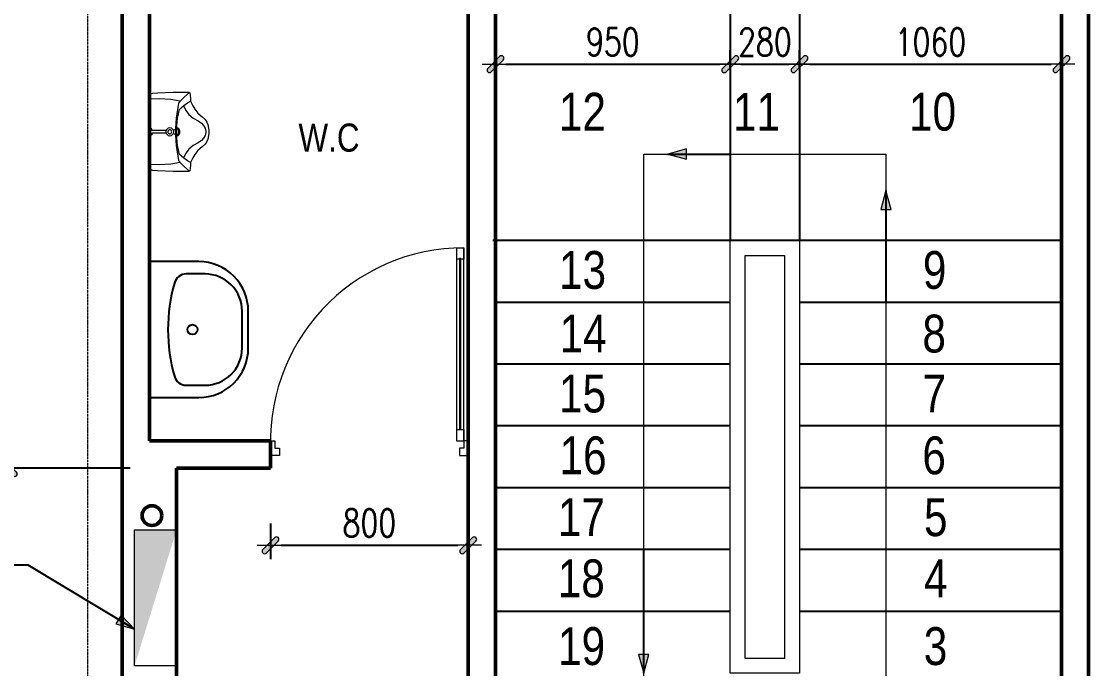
# Model space of a CAD drawing. Extents: x -165145 to 691808, y -202842 to 311040.
# Drawn here: x 30931 to 35249, y 104701 to 107320 of the extents above; entities that cross this region are included whole.
import ezdxf

# ---------------------------------------------------------------- set-up
doc = ezdxf.new("R2010")
doc.units = 0
doc.header["$LTSCALE"] = 10
doc.header["$MEASUREMENT"] = 0
doc.linetypes.add('TIM', pattern=[26.01, 10, -3, 0.01, -3, 10])
doc.layers.get('Defpoints').update_dxf_attribs({"color": 5, "linetype": 'CONTINUOUS'})
doc.layers.add('AM_Funitur', color=35, linetype='CONTINUOUS')
for name, color, linetype, lineweight in [('ARROWS', 1, 'CONTINUOUS', 0), ('DIM', 8, 'CONTINUOUS', 13), ('DOOR', 8, 'CONTINUOUS', 9), ('netchia', 2, 'CONTINUOUS', 20), ('NOI THAT', 35, 'CONTINUOUS', 9), ('TEXT', 4, 'CONTINUOUS', 20), ('THAY', 147, 'CONTINUOUS', 25), ('TRUC', 251, 'TIM', 5), ('wall', 7, 'CONTINUOUS', 50)]:
    doc.layers.add(name, color=color, linetype=linetype, lineweight=lineweight)
doc.styles.add('ROMANS', font='romans', dxfattribs={"width": 0.75, "bigfont": 'vns'})
doc.styles.add('VNCC-Arial', font='arial.ttf', dxfattribs={"width": 0.8})
doc.dimstyles.new('fit0.75', dxfattribs={"dimscale": 0.5625, "dimtxt": 200, "dimasz": 75, "dimexe": 100, "dimexo": 400, "dimgap": 0.03, "dimtad": 0, "dimdec": 0, "dimdsep": 46, "dimtxsty": 'ROMANS', "dimblk": 'alex', "dimcen": 150, "dimclrd": 8, "dimclre": 8, "dimclrt": 7, "dimaunit": 1, "dimadec": 0, "dimazin": 0, "dimtfac": 0.072, "dimtdec": 0, "dimtix": 1, "dimtmove": 2, "dimatfit": 3, "dimldrblk": 'a-01', "dimfxl": 100, "dimtvp": 0.8, "dimtolj": 1, "dimarcsym": 0})

# ---------------------------------------------------------------- blocks, each defined once
blk = doc.blocks.new('tieu nam mb')
at = {"layer": 'NOI THAT'}
for p, q in [((-195.1, -16.5), (-190.6, 0)), ((-190.6, 0), (0, 0)), ((-167, -49.7), (-165.7, 0)), ((-15, -11.9), (-21.7, 0)), ((0, 0), (190.6, 0)), ((15, -11.9), (21.7, 0)), ((167, -49.7), (165.7, 0)), ((190.6, 0), (195.1, -16.5)), ((-200, -120.6), (-197.6, -41.4)), ((-197.6, -41.4), (-195.1, -16.5)), ((-163.8, -107.8), (-167, -49.7)), ((-7.2, -11.9), (-15, -11.9)), ((-7.2, -84.5), (-7.2, -11.9)), ((7.2, -11.9), (15, -11.9)), ((7.2, -84.5), (7.2, -11.9)), ((163.8, -107.8), (167, -49.7)), ((195.1, -16.5), (197.6, -41.4)), ((197.6, -41.4), (200, -120.6)), ((-155.1, -156.3), (-163.8, -107.8)), ((155.1, -156.3), (163.8, -107.8)), ((-200, -199.1), (-200, -120.6)), ((-144.6, -146.8), (-165, -165.3)), ((-69.2, -134.6), (-144.6, -146.8)), ((-133.7, -174.9), (-122.2, -160.8)), ((-122.2, -160.8), (-113.9, -152.5)), ((-113.9, -152.5), (-69.2, -142.9)), ((-16.2, -132.7), (-69.2, -134.6)), ((-69.2, -142.9), (-32.1, -139.1)), ((-32.1, -139.1), (0, -139.1)), ((0, -132.7), (-16.2, -132.7)), ((-7.8, -121.9), (-12.7, -132.7)), ((16.2, -132.7), (0, -132.7)), ((0, -139.1), (32.1, -139.1)), ((7.8, -121.9), (12.7, -132.7)), ((69.2, -134.6), (16.2, -132.7)), ((32.1, -139.1), (69.2, -142.9)), ((144.6, -146.8), (69.2, -134.6)), ((69.2, -142.9), (113.9, -152.5)), ((113.9, -152.5), (122.2, -160.8)), ((122.2, -160.8), (133.7, -174.9)), ((165, -165.3), (144.6, -146.8)), ((200, -120.6), (200, -199.1)), ((-197.6, -205), (-200, -199.1)), ((-165, -165.3), (-198.8, -202)), ((-170.6, -208.6), (-197.6, -205)), ((-154.6, -208.2), (-170.6, -208.6)), ((-154.6, -208.2), (-147.1, -193.4)), ((-132, -219.2), (-154.6, -208.2)), ((-147.1, -193.4), (-133.7, -174.9)), ((-106.9, -185.7), (-131.5, -172.1)), ((-88.4, -199.8), (-106.9, -185.7)), ((-69.2, -220.8), (-88.4, -199.8)), ((88.4, -199.8), (69.2, -220.8)), ((106.9, -185.7), (88.4, -199.8)), ((131.5, -172.1), (106.9, -185.7)), ((154.6, -208.2), (132, -219.2)), ((133.7, -174.9), (147.1, -193.4)), ((147.1, -193.4), (154.6, -208.2)), ((170.6, -208.6), (154.6, -208.2)), ((198.8, -202), (165, -165.3)), ((197.6, -205), (170.6, -208.6)), ((200, -199.1), (197.6, -205)), ((-114.6, -230.2), (-132, -219.2)), ((-94.8, -244.9), (-114.6, -230.2)), ((-76.4, -266.5), (-94.8, -244.9)), ((-63.1, -281.6), (-76.4, -266.5)), ((-55.1, -246.4), (-69.2, -220.8)), ((-43.6, -263), (-55.1, -246.4)), ((-32.1, -273.2), (-43.6, -263)), ((43.6, -263), (32.1, -273.2)), ((55.1, -246.4), (43.6, -263)), ((69.2, -220.8), (55.1, -246.4)), ((76.4, -266.5), (63.1, -281.6)), ((94.8, -244.9), (76.4, -266.5)), ((114.6, -230.2), (94.8, -244.9)), ((132, -219.2), (114.6, -230.2)), ((-49.3, -291.3), (-63.1, -281.6)), ((-37.3, -296.2), (-49.3, -291.3)), ((-18.7, -298.7), (-37.3, -296.2)), ((-18.1, -282.8), (-32.1, -273.2)), ((-7.2, -300), (-18.7, -298.7)), ((-3.4, -286), (-18.1, -282.8)), ((0, -300), (-7.2, -300)), ((0, -286), (-3.4, -286)), ((3.4, -286), (0, -286)), ((7.2, -300), (0, -300)), ((18.1, -282.8), (3.4, -286)), ((18.7, -298.7), (7.2, -300)), ((32.1, -273.2), (18.1, -282.8)), ((37.3, -296.2), (18.7, -298.7)), ((49.3, -291.3), (37.3, -296.2)), ((63.1, -281.6), (49.3, -291.3))]:
    blk.add_line(p, q, dxfattribs=at)
for centre, radius, start, end in [((0, -103.3), 20.1, 90, 270), ((0, -103.3), 10.1, 90, 270), ((0, -103.3), 20.1, 270, 90), ((0, -103.3), 10.1, 270, 90), ((0, -132.7), 21.8, 197.0327, 270), ((0, -132.7), 16.8, 202.3398, 270), ((0, -132.7), 21.8, 270, 342.9673), ((0, -132.7), 16.8, 270, 337.6602)]:
    blk.add_arc(centre, radius, start, end, dxfattribs=at)
blk = doc.blocks.new('a-01')
at = {"layer": 'ARROWS'}
blk.add_hatch(color=256, dxfattribs=at).paths.add_polyline_path([(-1.8, 0.49), (-1.8, -0.49), (0, 0)])
at = {"layer": 'netchia'}
blk.add_lwpolyline([(-1.8, 0.49), (-1.8, -0.49), (0, 0), (0, 0)], close=True, dxfattribs=at)
blk = doc.blocks.new('alex')
at = {"layer": 'ARROWS'}
h = blk.add_hatch(color=1, dxfattribs=at)
edge = h.paths.add_edge_path()
edge.add_line((0.4, 0.74), (-0.74, -0.4))
edge.add_ellipse((-0.57, -0.57), major_axis=(0.17, 0.17), ratio=1, start_angle=90, end_angle=270)
edge.add_line((-0.4, -0.74), (0.74, 0.4))
edge.add_ellipse((0.57, 0.57), major_axis=(0.17, 0.17), ratio=1, start_angle=270, end_angle=450)
blk.add_lwpolyline([(0.4, 0.74), (-0.74, -0.4, 1), (-0.4, -0.74), (0.74, 0.4, 1)], format="xyb", close=True, dxfattribs=at)
at = {"layer": 'netchia', "color": 2}
for p, q in [((0, -1.27), (0, 1.27)), ((1.27, 0), (-1.27, 0))]:
    blk.add_line(p, q, dxfattribs=at)
blk = doc.blocks.new('*D1932')
at = {"layer": 'Defpoints', "color": 0, "ltscale": 0.05, "transparency": 16777216}
for p in [(34414.1, 108512.8), (36296.7, 103612.8), (36673.4, 103612.8)]:
    blk.add_point(p, dxfattribs=at)
at = {"layer": 'DIM', "color": 8, "lineweight": -2, "ltscale": 0.05, "transparency": 16777216}
for p, q in [((34639.1, 108512.8), (36729.7, 108512.8)), ((36673.4, 108470.6), (36673.4, 103655)), ((36521.7, 103612.8), (36729.7, 103612.8))]:
    blk.add_line(p, q, dxfattribs=at)
at = {"layer": 'DIM', "color": 8, "lineweight": -2, "ltscale": 0.05, "transparency": 16777216, "xscale": 42.1875, "yscale": 42.1875, "zscale": 42.1875}
for p, rotation in [((36673.4, 108512.8), 90), ((36673.4, 103612.8), 270)]:
    blk.add_blockref('alex', p, dxfattribs=dict(at, rotation=rotation))
at = {"layer": 'DIM', "color": 7, "ltscale": 0.05, "transparency": 16777216, "insert": (36583.4, 106062.8), "char_height": 112.5, "attachment_point": 5, "rotation": 90, "style": 'ROMANS'}
blk.add_mtext('\\A1;4900', dxfattribs=at)
blk = doc.blocks.new('*D1935')
at = {"layer": 'Defpoints', "color": 0, "ltscale": 0.05, "transparency": 16777216}
for p in [(31431.1, 108512.8), (30880.8, 105512.8), (31596.5, 105512.8)]:
    blk.add_point(p, dxfattribs=at)
at = {"layer": 'DIM', "color": 8, "lineweight": -2, "ltscale": 0.05, "transparency": 16777216}
for p, q in [((31206.1, 108512.8), (30824.5, 108512.8)), ((30880.8, 108470.6), (30880.8, 105555)), ((31371.5, 105512.8), (30824.5, 105512.8))]:
    blk.add_line(p, q, dxfattribs=at)
at = {"layer": 'DIM', "color": 8, "lineweight": -2, "ltscale": 0.05, "transparency": 16777216, "xscale": 42.1875, "yscale": 42.1875, "zscale": 42.1875}
for p, rotation in [((30880.8, 108512.8), 90), ((30880.8, 105512.8), 270)]:
    blk.add_blockref('alex', p, dxfattribs=dict(at, rotation=rotation))
at = {"layer": 'DIM', "color": 7, "ltscale": 0.05, "transparency": 16777216, "insert": (30790.8, 107012.8), "char_height": 112.5, "attachment_point": 5, "rotation": 90, "style": 'ROMANS'}
blk.add_mtext('\\A1;3000', dxfattribs=at)
blk = doc.blocks.new('*D1844')
at = {"layer": 'Defpoints', "color": 0, "transparency": 16777216}
for p in [(31939.5, 105512.8), (32739.5, 105512.8), (32739.5, 105200.2)]:
    blk.add_point(p, dxfattribs=at)
at = {"layer": 'DIM', "color": 8, "lineweight": -2, "transparency": 16777216}
for p, q in [((31939.5, 105287.8), (31939.5, 105143.9)), ((32739.5, 105287.8), (32739.5, 105143.9)), ((31981.7, 105200.2), (32697.3, 105200.2))]:
    blk.add_line(p, q, dxfattribs=at)
at = {"layer": 'DIM', "color": 8, "lineweight": -2, "transparency": 16777216, "xscale": 42.1875, "yscale": 42.1875, "zscale": 42.1875, "rotation": 180}
blk.add_blockref('alex', (31939.5, 105200.2), dxfattribs=at)
at = {"layer": 'DIM', "color": 8, "lineweight": -2, "transparency": 16777216, "xscale": 42.1875, "yscale": 42.1875, "zscale": 42.1875}
blk.add_blockref('alex', (32739.5, 105200.2), dxfattribs=at)
at = {"layer": 'DIM', "color": 7, "transparency": 16777216, "insert": (32339.5, 105290.2), "char_height": 112.5, "attachment_point": 5, "style": 'ROMANS'}
blk.add_mtext('\\A1;800', dxfattribs=at)
blk = doc.blocks.new('*D1867')
at = {"layer": 'Defpoints', "color": 0, "transparency": 16777216}
for p in [(33799.5, 107146.4), (32849.5, 106992.9), (33799.5, 106907.8)]:
    blk.add_point(p, dxfattribs=at)
at = {"layer": 'DIM', "color": 8, "lineweight": -2, "transparency": 16777216}
for p, q in [((32849.5, 107217.9), (32849.5, 107202.6)), ((33799.5, 107132.8), (33799.5, 107202.6)), ((32891.7, 107146.4), (33757.3, 107146.4))]:
    blk.add_line(p, q, dxfattribs=at)
at = {"layer": 'DIM', "color": 8, "lineweight": -2, "transparency": 16777216, "xscale": 42.1875, "yscale": 42.1875, "zscale": 42.1875, "rotation": 180}
blk.add_blockref('alex', (32849.5, 107146.4), dxfattribs=at)
at = {"layer": 'DIM', "color": 8, "lineweight": -2, "transparency": 16777216, "xscale": 42.1875, "yscale": 42.1875, "zscale": 42.1875}
blk.add_blockref('alex', (33799.5, 107146.4), dxfattribs=at)
at = {"layer": 'DIM', "color": 7, "transparency": 16777216, "insert": (33324.5, 107236.4), "char_height": 112.5, "attachment_point": 5, "style": 'ROMANS'}
blk.add_mtext('\\A1;950', dxfattribs=at)
blk = doc.blocks.new('*D1868')
at = {"layer": 'Defpoints', "color": 0, "transparency": 16777216}
for p in [(34079.5, 107146.4), (33799.5, 106907.8), (34079.5, 106907.8)]:
    blk.add_point(p, dxfattribs=at)
at = {"layer": 'DIM', "color": 8, "lineweight": -2, "transparency": 16777216}
for p, q in [((33799.5, 107132.8), (33799.5, 107202.6)), ((34079.5, 107132.8), (34079.5, 107202.6)), ((33841.7, 107146.4), (34037.3, 107146.4))]:
    blk.add_line(p, q, dxfattribs=at)
at = {"layer": 'DIM', "color": 8, "lineweight": -2, "transparency": 16777216, "xscale": 42.1875, "yscale": 42.1875, "zscale": 42.1875, "rotation": 180}
blk.add_blockref('alex', (33799.5, 107146.4), dxfattribs=at)
at = {"layer": 'DIM', "color": 8, "lineweight": -2, "transparency": 16777216, "xscale": 42.1875, "yscale": 42.1875, "zscale": 42.1875}
blk.add_blockref('alex', (34079.5, 107146.4), dxfattribs=at)
at = {"layer": 'DIM', "color": 7, "transparency": 16777216, "insert": (33939.5, 107236.4), "char_height": 112.5, "attachment_point": 5, "style": 'ROMANS'}
blk.add_mtext('\\A1;280', dxfattribs=at)
blk = doc.blocks.new('*D1869')
at = {"layer": 'Defpoints', "color": 0, "transparency": 16777216}
for p in [(35139.5, 107146.4), (34079.5, 107004.4), (35139.5, 107004.4)]:
    blk.add_point(p, dxfattribs=at)
at = {"layer": 'DIM', "color": 8, "lineweight": -2, "transparency": 16777216}
for p, q in [((34079.5, 107229.4), (34079.5, 107202.6)), ((35139.5, 107229.4), (35139.5, 107202.6)), ((34121.7, 107146.4), (35097.3, 107146.4))]:
    blk.add_line(p, q, dxfattribs=at)
at = {"layer": 'DIM', "color": 8, "lineweight": -2, "transparency": 16777216, "xscale": 42.1875, "yscale": 42.1875, "zscale": 42.1875, "rotation": 180}
blk.add_blockref('alex', (34079.5, 107146.4), dxfattribs=at)
at = {"layer": 'DIM', "color": 8, "lineweight": -2, "transparency": 16777216, "xscale": 42.1875, "yscale": 42.1875, "zscale": 42.1875}
blk.add_blockref('alex', (35139.5, 107146.4), dxfattribs=at)
at = {"layer": 'DIM', "color": 7, "transparency": 16777216, "insert": (34609.5, 107236.4), "char_height": 112.5, "attachment_point": 5, "style": 'ROMANS'}
blk.add_mtext('\\A1;1060', dxfattribs=at)
blk = doc.blocks.new('lt - kt')
at = {"layer": 'TRUC', "ltscale": 0.05}
for p, q in [((-4050, 8582.3), (-4050, -1850.2)), ((-2400, 8582.3), (-2400, -1850.2))]:
    blk.add_line(p, q, dxfattribs=at)

msp = doc.modelspace()

# ---------------------------------------------------------------- hatches: boundary and pattern name
at = {"layer": 'DIM', "ltscale": 0.05}
h = msp.add_hatch(dxfattribs=at)
h.set_pattern_fill('AR-CONC', color=256, style=0)
h.set_pattern_definition([(310, (-984702.513, -40029.009), (7.172601826, 0.62752135), [0.75, -8.25]), (5, (-984702.513, -40029.009), (-1.387513336, -7.521921337), [0.6, -6.6]), (259.5486, (-984701.9156, -40028.9565), (5.785093817, -6.89439542), [0.6374019, -7.01142112]), (313.8158, (-984702.513, -40031.009), (10.67241049, 1.65519014), [1.125, -12.375]), (263.3644, (-984701.624, -40030.871), (9.34662706, -9.74117871), [0.95610288, -10.51713]), (8.8158, (-984702.513, -40031.009), (9.34661945, -9.74118601), [0.9, -9.9]), (339, (-984701.513, -40030.509), (5.96907052, 4.026188907), [0.75, -8.25]), (34, (-984701.513, -40030.509), (2.43315332, -7.25150045), [0.6, -6.6]), (288.5486, (-984701.016, -40030.173), (8.402226286, -3.225304967), [0.6374019, -7.01142112]), (322.5, (-984702.5133, -40029.0088), (0.121598553, -3.328938538), [0, -6.52, 0, -6.7, 0, -6.625]), (352.5, (-984702.5133, -40029.0088), (2.630695374, -3.944117119), [0, -3.82, 0, -6.37, 0, -2.525]), (32.5, (-984704.7433, -40029.0088), (5.338224362, 0.225548717), [0, -2.5, 0, -7.8, 0, -10.35]), (42.5, (-984705.7433, -40029.009), (5.831861693, -1.001049823), [0, -3.25, 0, -5.18, 0, -7.35])])
h.paths.add_polyline_path([(31389.48053, 104712.76721), (31389.48053, 105262.76721), (31559.48053, 105262.76721)])

# ---------------------------------------------------------------- linework, layer by layer
at = {"layer": 'AM_Funitur'}
for points in [[(31849.48053, 106147.76721, 0.4142135624), (31649.48053, 106347.76721), (31449.48053, 106347.76721), (31449.48053, 105797.76721), (31649.48053, 105797.76721, 0.4142135624), (31849.48053, 105997.76721)], [(31824.48053, 106147.76721, 0.4142135624), (31674.48053, 106297.76721), (31598.48132, 106297.76721, 0.3364473284), (31550.32754, 106261.22875, 0.1371474213), (31550.32754, 105884.30567, 0.3364473284), (31598.48132, 105847.76721), (31674.48053, 105847.76721, 0.4142135624), (31824.48053, 105997.76721)]]:
    msp.add_lwpolyline(points, format="xyb", close=True, dxfattribs=at)
msp.add_circle((31623.74585, 106072.76721), 20, dxfattribs=at)
at = {"layer": 'DIM'}
for points in [[(33449.48053, 106782.77181), (34429.48053, 106782.77181), (34429.48053, 104332.77181), (33449.48053, 104332.77181)], [(33799.48053, 106432.77181), (34079.48053, 106432.77181), (34079.48053, 104682.77181), (33799.48053, 104682.77181)], [(33859.48053, 106372.77181), (34019.48053, 106372.77181), (34019.48053, 104742.77181), (33859.48053, 104742.77181)]]:
    msp.add_lwpolyline(points, close=True, dxfattribs=at)
at = {"layer": 'DIM', "ltscale": 0.05}
msp.add_lwpolyline([(31389.48053, 105262.76721), (31559.48053, 105262.76721), (31559.48053, 104712.76721), (31389.48053, 104712.76721)], close=True, dxfattribs=at)
at = {"layer": 'DIM'}
msp.add_arc((32721.48094, 105621.76855), 782.00042, 89.99813921, 184.32703517, dxfattribs=at)
at = {"layer": 'DOOR'}
for p, q in [((32692.58605, 105622.76721), (32692.61186, 106403.81272)), ((32721.48053, 105622.76721), (32721.50634, 106403.81272))]:
    msp.add_line(p, q, dxfattribs=at)
for points in [[(32721.50634, 106357.58156), (32692.61186, 106357.58156), (32692.61186, 106403.81272), (32721.50634, 106403.81272)], [(32704.16965, 106359.70747), (32704.14384, 105668.99838), (32709.92273, 105668.99838), (32709.94855, 106359.70747)], [(32721.48094, 105621.76855), (32692.58646, 105621.76855), (32692.58646, 105667.99971), (32721.48094, 105667.99971)], [(31975.48053, 105562.76721), (31939.48053, 105562.76721), (31939.48053, 105622.76721), (31957.48053, 105622.76721), (31957.48053, 105592.76721), (31975.48053, 105592.76721)], [(32703.48053, 105562.76721), (32739.48053, 105562.76721), (32739.48053, 105622.76721), (32721.48053, 105622.76721), (32721.48053, 105592.76721), (32703.48053, 105592.76721)]]:
    msp.add_lwpolyline(points, close=True, dxfattribs=at)
at = {"layer": 'THAY', "ltscale": 0.05}
for p, q in [((34079.48053, 107382.77181), (34079.48053, 106432.77181)), ((35139.48053, 106432.77181), (32839.48053, 106432.77181)), ((33799.48053, 106182.77181), (32849.48053, 106182.77181)), ((35139.48053, 106182.77181), (34079.48053, 106182.77181)), ((33799.48053, 105932.77181), (32849.48053, 105932.77181)), ((35139.48053, 105932.77181), (34079.48053, 105932.77181)), ((33799.48053, 105682.77181), (32849.48053, 105682.77181)), ((35139.48053, 105682.77181), (34079.48053, 105682.77181)), ((33799.48053, 105432.77181), (32849.48053, 105432.77181)), ((35139.48053, 105432.77181), (34079.48053, 105432.77181)), ((33799.48053, 105182.77181), (32849.48053, 105182.77181)), ((35139.48053, 105182.77181), (34079.48053, 105182.77181)), ((33799.48053, 104932.77181), (32849.48053, 104932.77181)), ((35139.48053, 104932.77181), (34079.48053, 104932.77181))]:
    msp.add_line(p, q, dxfattribs=at)
msp.add_lwpolyline([(33799.48053, 107382.77181), (33799.48053, 106432.77181)], dxfattribs=at)
at = {"layer": 'wall', "ltscale": 0.05}
for p, q in [((35139.48053, 108512.76817), (35139.48053, 101512.77864)), ((35249.48053, 108512.76817), (35249.48053, 101512.77864)), ((31339.48062, 103612.76721), (31339.48053, 108402.76966)), ((31449.48053, 105622.76721), (31449.48053, 108402.76965)), ((31939.48053, 105622.76721), (31449.48053, 105622.76721)), ((32739.48053, 105622.76721), (32739.48053, 105622.76721)), ((31939.48053, 105512.76721), (31559.48053, 105512.76721)), ((31559.48062, 103612.76721), (31559.48053, 105512.76721)), ((32739.48053, 105512.76721), (32739.48053, 105512.76721))]:
    msp.add_line(p, q, dxfattribs=at)
for points in [[(32739.48053, 107602.77181), (32739.48053, 104642.76958)], [(32849.48053, 107382.77181), (32849.48053, 104642.76958)], [(31939.48053, 105622.76721), (31939.48053, 105512.76721)], [(32739.48053, 105622.76721), (32739.48053, 105512.76721)]]:
    msp.add_lwpolyline(points, dxfattribs=at)
msp.add_circle((31459.72148, 105320.1975), 40, dxfattribs=at)

# ---------------------------------------------------------------- block references
at = {"layer": 'DIM', "xscale": 0.7992125984251968, "yscale": 0.7992125984251968, "zscale": 0.7992125984251968, "rotation": 90}
msp.add_blockref('tieu nam mb', (31449.48053, 106872.76721), dxfattribs=at)
at = {"layer": 'TEXT'}
msp.add_blockref('lt - kt', (35249.48053, 101512.77864), dxfattribs=at)

# ---------------------------------------------------------------- texts
at = {"layer": 'TEXT', "style": 'VNCC-Arial', "width": 0.8}
for s, height, p in [('12', 153.09, (33106.24027, 106877.6938)), ('11', 153.09, (33810.74027, 106877.1938)), ('10', 153.09, (34522.82694, 106877.6938)), (' W.C', 113.90625, (32017.08563, 106792.43392)), ('13', 153.09, (33106.7524, 106237.45704)), ('9', 153.09, (34578.7484, 106237.45704)), ('14', 153.09, (33109.20011, 105980.14209)), ('8', 153.09, (34576.92726, 105980.14209)), ('15', 153.09, (33106.7524, 105737.45704)), ('7', 153.09, (34577.5997, 105737.45704)), ('16', 153.09, (33108.89285, 105487.45704)), ('6', 153.09, (34576.71238, 105487.45704)), ('17', 153.09, (33102.18703, 105237.25047)), ('5', 153.09, (34583.31378, 105237.25047)), ('18', 153.09, (33101.66489, 104989.86115)), ('4', 153.09, (34583.52263, 104989.86115)), ('19', 153.09, (33102.81359, 104715.7777)), ('3', 153.09, (34582.37394, 104715.7777))]:
    msp.add_text(s, height=height, dxfattribs=at).set_placement(p)

# ---------------------------------------------------------------- dimensions: what is measured, and where the dimension line sits
at = {"layer": 'DIM', "ltscale": 0.05}
for base, p1, p2, picture, middle in [((30880.79077, 105512.76659), (31431.0848, 108512.76897), (31596.48053, 105512.76659), '*D1935', (30790.79077, 107012.76778)), ((36673.40495, 103612.76958), (34414.10348, 108512.76958), (36296.69815, 103612.76958), '*D1932', (36583.40495, 106062.76958))]:
    dim = msp.add_linear_dim(base=base, p1=p1, p2=p2, angle=90, dimstyle='fit0.75', dxfattribs=at)
    dim.commit()
    dim.dimension.update_dxf_attribs({"geometry": picture, "text_midpoint": middle})
at = {"layer": 'DIM'}
for base, p1, p2, picture, middle in [((33799.48053, 107146.35487), (32849.48053, 106992.85487), (33799.48053, 106907.77181), '*D1867', (33324.48053, 107236.35487)), ((34079.48053, 107146.35487), (33799.48053, 106907.77181), (34079.48053, 106907.77181), '*D1868', (33939.48053, 107236.35487)), ((35139.48053, 107146.35487), (34079.48053, 107004.35487), (35139.48053, 107004.35487), '*D1869', (34609.48053, 107236.35487)), ((32739.48053, 105200.17323), (31939.48053, 105512.76721), (32739.48053, 105512.76721), '*D1844', (32339.48053, 105290.17323))]:
    dim = msp.add_linear_dim(base=base, p1=p1, p2=p2, dimstyle='fit0.75', dxfattribs=at)
    dim.commit()
    dim.dimension.update_dxf_attribs({"geometry": picture, "text_midpoint": middle})

# ---------------------------------------------------------------- leaders
for points in [[(33546.90495, 106782.77181), (33799.48053, 106782.77181)], [(34429.48053, 106634.85487), (34429.48053, 106182.77181)]]:
    msp.add_leader(points, dimstyle='fit0.75', override={"dimgap": 0.03, "dimtad": 0}, dxfattribs=at)
at = {"layer": 'DIM', "ltscale": 0.05}
for points in [[(33449.48053, 104682.77181), (33449.48053, 105182.77181)], [(31389.48053, 104860.36725), (30959.48053, 105120.25653), (30151.48257, 105120.25653)]]:
    msp.add_leader(points, dimstyle='fit0.75', override={"dimgap": 0.03, "dimtad": 0}, dxfattribs=at)

doc.saveas('drawing.dxf')
